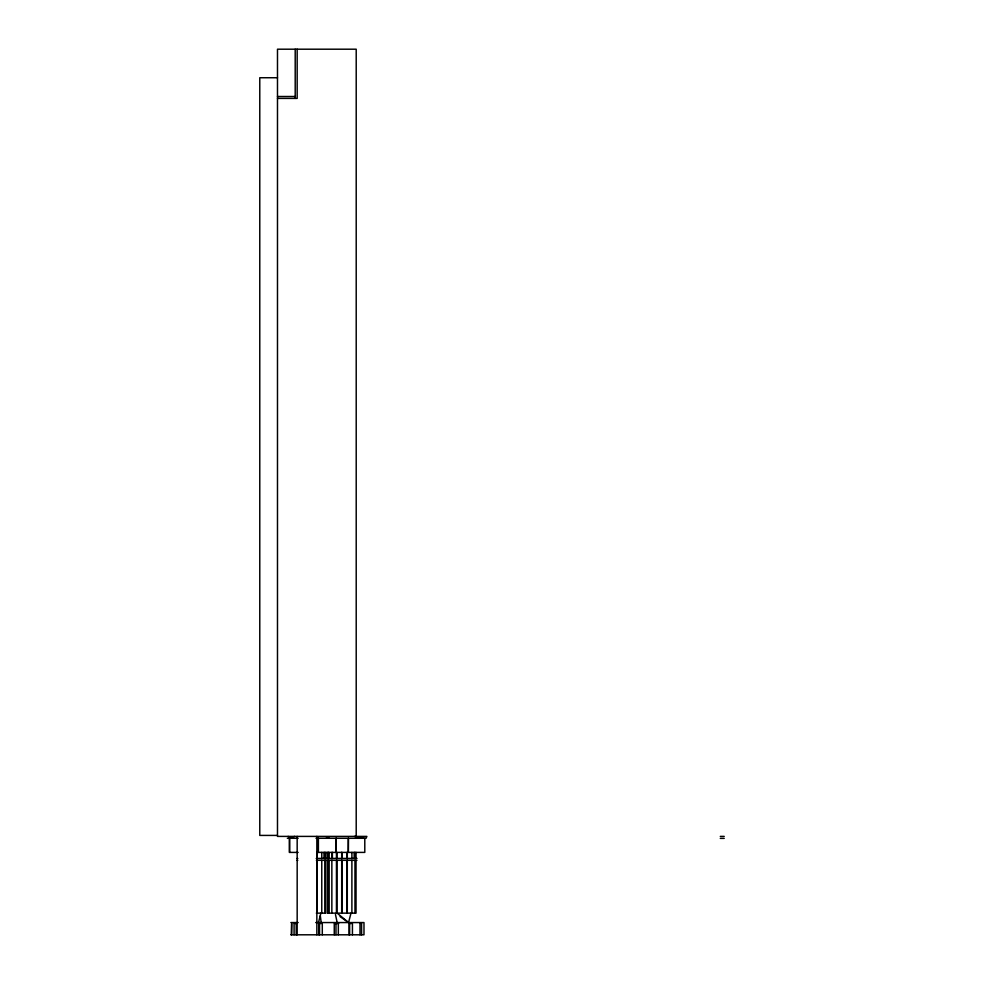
<?xml version="1.0" encoding="UTF-8"?>
<svg xmlns="http://www.w3.org/2000/svg" width="984" height="984" viewBox="0 0 984 984"><rect width="100%" height="100%" fill="white"/><g stroke="black" fill="none" stroke-linecap="round" stroke-linejoin="round"><path stroke-width="1.48" d="M318.386 852.402L318.386 838.282M319.542 934.8L319.542 923.496M321.768 858.429L321.768 852.402M322.297 934.8L322.297 923.496L318.939 923.496L318.939 934.8M327.709 913.14L327.709 860.311M331.854 913.14L331.854 860.311M336.11 852.402L336.11 838.282M336.454 913.14L336.454 860.311M341.878 858.429L341.878 852.402M347.291 858.429L347.291 852.402M354.178 858.429L354.178 852.402M318.496 922.561L320.895 913.14M340.058 916.571L348.557 922.561L350.993 913.14M294.536 836.4L290.624 838.282L288.164 836.4M277.488 77.736L259.776 77.736L259.776 835.416L277.488 835.416M277.488 96.506L295.2 96.506M277.488 98.4L297.168 98.4L297.168 49.2M720.288 836.4L724.224 836.4M287.328 838.282L298.127 838.282M316.024 838.282L366.048 838.282L366.897 836.4L277.488 836.4L277.488 49.2L356.208 49.2L356.208 836.4M720.288 838.368L724.224 838.368M298.127 852.402L289.394 852.402L289.394 838.282M317.069 852.402L364.793 852.402L364.793 838.282M297.094 858.429L297.795 858.429M316.233 858.429L356.958 858.429M297.094 860.311L297.795 860.311M316.393 860.311L356.958 860.311M316.356 913.14L325.852 913.14L325.852 860.311M327.524 913.14L356.036 913.14L356.036 860.311M290.87 922.561L298.164 922.561M315.716 922.561L363.982 922.561L363.982 934.8L290.87 934.8M296.75 923.496L294.081 923.496L294.081 934.8M338.68 923.496L334.265 923.496L334.265 934.8M326.442 837.814L329.357 838.282M354.388 836.4L363.551 838.282M337.155 913.14L348.557 922.561M335.47 914.493L337.155 922.561M320.317 915.833L321.214 922.561M361.583 934.8L361.583 923.496L359.996 923.496L359.996 934.8M356.036 852.402L356.036 858.429M354.966 852.402L354.966 858.429M354.966 860.311L354.966 913.14M352.432 934.8L352.432 923.496L349.012 923.496L349.012 934.8M351.891 852.402L351.891 858.429M351.891 860.311L351.891 913.14M349.627 923.496L349.627 934.8M347.291 860.311L347.291 913.14M347.106 852.402L347.106 858.429M347.106 860.311L347.106 913.14M341.878 860.311L341.878 913.14M341.694 852.402L341.694 858.429M341.694 860.311L341.694 913.14M338.336 923.496L338.336 934.8M336.983 852.402L336.983 858.429M336.983 860.311L336.983 913.14M336.454 852.402L336.454 858.429M336.221 838.282L336.221 852.402M335.974 923.496L335.974 934.8M332.383 852.402L332.383 858.429M331.854 852.402L331.854 858.429M328.791 852.402L328.791 858.429M328.791 860.311L328.791 913.14M328.631 852.402L328.631 858.429M328.631 860.311L328.631 913.14M327.524 852.402L327.709 858.429M325.852 852.402L325.852 858.429M324.794 852.402L324.794 858.429M324.794 860.311L324.794 913.14M324.019 852.402L324.019 858.429M321.768 860.311L321.768 913.14M318.275 838.282L318.275 852.402M317.254 852.402L317.254 858.429M317.254 860.311L317.254 913.14M316.848 836.4L316.848 934.8M297.168 836.4L297.168 934.8M296.221 923.496L296.221 934.8M295.2 49.2L295.2 98.4M291.658 934.8L291.658 923.496L291.35 934.8M289.64 838.282L289.64 852.402M348.324 838.282L348.324 852.402L348.434 838.282"/></g></svg>
